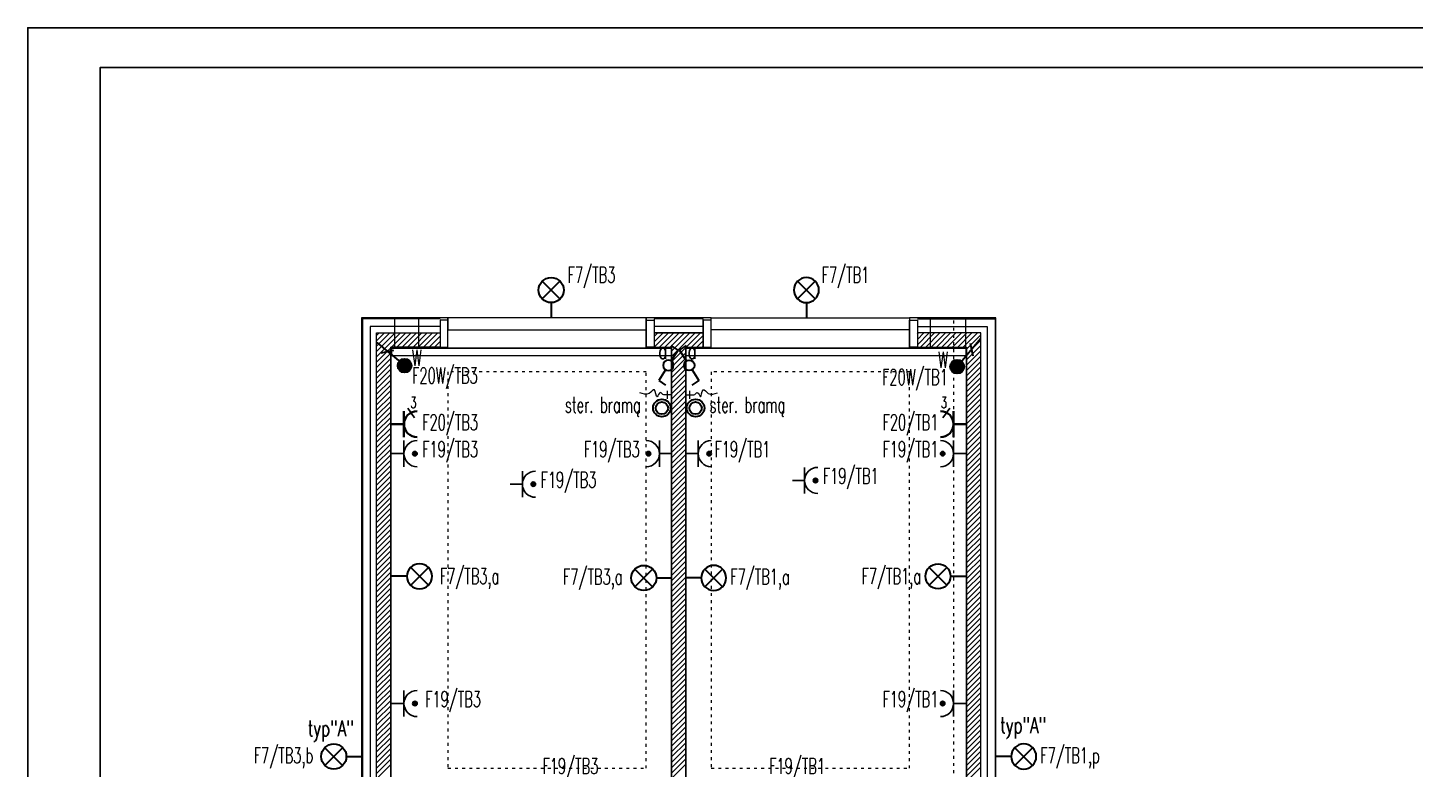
# Model space of a CAD drawing. Header units: millimetres. Extents: x 1780 to 154263, y -7240 to 17216.
# Drawn here: x 65081 to 66830, y 4348 to 5283 of the extents above; entities that cross this region are included whole.
import ezdxf

# ---------------------------------------------------------------- set-up
doc = ezdxf.new("R2010")
doc.units = ezdxf.units.MM
doc.linetypes.add('ACAD_ISO03W100', pattern=[30, 12, -18])
for name, color, linetype, lineweight in [('2d_SX_aranżacja niedrukowana', 191, 'Continuous', 5), ('2d_SX_gruba przekroje', 90, 'Continuous', 20), ('2d_SX_instalacje - kanalizacja opadowa', 130, 'Continuous', 5), ('2d_SX_instalacje szkic - wentylacja wywiew', 14, 'Continuous', 5), ('2d_SX_instalacje szkic - woda', 140, 'Continuous', 5), ('2d_SX_przebicia', 96, 'Continuous', 13), ('2d_SX_stolarka drzwiowa', 211, 'Continuous', 5), ('2d_SX_szraf', 251, 'Continuous', 0), ('2d_SX_warstwy', 181, 'Continuous', 9)]:
    doc.layers.add(name, color=color, linetype=linetype, lineweight=lineweight)
doc.layers.add('2d_SX_powierzchnia', color=251, linetype='Continuous', plot=False)
doc.layers.add('2d_SX_rewizja 18 września', color=210, linetype='Continuous')
doc.layers.add('60 instalacje elektryka', color=10, linetype='Continuous')
doc.styles.add('OPIS', font='simplex.shx', dxfattribs={"width": 0.7, "height": 4})
doc.linetypes.add('ZIGZAG', pattern='A,0.00254,-5.08,[131,ltypeshp.shx,S=5.08,R=0,X=-5.08,Y=0],-10.16,[131,ltypeshp.shx,S=5.08,R=180,X=5.08,Y=0],-5.08', length=20.32254)

# ---------------------------------------------------------------- blocks, each defined once
blk = doc.blocks.new('PDKLD A0')
at = {"layer": '2d_SX_aranżacja niedrukowana', "color": 8, "linetype": 'ACAD_ISO03W100', "ltscale": 0.3}
for p, q in [((71667.9, -14302.1), (71417.9, -14302.1)), ((71417.9, -14302.1), (71417.9, -14802.1)), ((71667.9, -14802.1), (71667.9, -14302.1)), ((71999.9, -14302.1), (71749.9, -14302.1)), ((71749.9, -14302.1), (71749.9, -14802.1)), ((71999.9, -14802.1), (71999.9, -14302.1)), ((71417.9, -14802.1), (71667.9, -14802.1)), ((71749.9, -14802.1), (71999.9, -14802.1))]:
    blk.add_line(p, q, dxfattribs=at)
at = {"layer": '2d_SX_gruba przekroje', "color": 8}
for p, q in [((71417.9, -14234.1), (71308.9, -14234.1)), ((71308.9, -14234.1), (71308.9, -14885.1)), ((71417.9, -14271.1), (71417.9, -14234.1)), ((71749.9, -14234.1), (71667.9, -14234.1)), ((71667.9, -14234.1), (71667.9, -14271.1)), ((71749.9, -14271.1), (71749.9, -14234.1)), ((72108.9, -14234.1), (71999.9, -14234.1)), ((71999.9, -14234.1), (71999.9, -14271.1)), ((72108.9, -14885.1), (72108.9, -14234.1)), ((71345.9, -14852.1), (71345.9, -14271.1)), ((71345.9, -14271.1), (71417.9, -14271.1)), ((71667.9, -14271.1), (71699.9, -14271.1)), ((71699.9, -14271.1), (71699.9, -14852.1)), ((71717.9, -14852.1), (71717.9, -14271.1)), ((71717.9, -14271.1), (71749.9, -14271.1)), ((71999.9, -14271.1), (72071.9, -14271.1)), ((72071.9, -14271.1), (72071.9, -14852.1))]:
    blk.add_line(p, q, dxfattribs=at)
at = {"layer": '2d_SX_instalacje - kanalizacja opadowa', "color": 8, "ltscale": 8}
for p, q in [((71346.9, -14282.1), (71346.9, -14272.1)), ((71346.9, -14272.1), (71699.9, -14272.1)), ((71699.9, -14272.1), (71699.9, -14282.1)), ((71717.9, -14282.1), (71717.9, -14272.1)), ((71717.9, -14272.1), (72070.9, -14272.1)), ((72070.9, -14272.1), (72070.9, -14282.1)), ((71699.9, -14282.1), (71346.9, -14282.1)), ((72070.9, -14282.1), (71717.9, -14282.1))]:
    blk.add_line(p, q, dxfattribs=at)
at = {"layer": '2d_SX_instalacje szkic - wentylacja wywiew', "color": 8, "linetype": 'ACAD_ISO03W100', "ltscale": 0.3}
blk.add_line((72055.9, -14817.1), (72055.9, -14234.1), dxfattribs=at)
at = {"layer": '2d_SX_instalacje szkic - woda', "color": 8}
for p, q in [((71694.9, -14336.1), (71694.9, -14326.1)), ((71722.9, -14336.1), (71722.9, -14326.1)), ((71699.9, -14331.1), (71689.9, -14331.1)), ((71717.9, -14331.1), (71727.9, -14331.1))]:
    blk.add_line(p, q, dxfattribs=at)
for points, start_tangent, end_tangent in [([(71689.9, -14331.1), (71685.6, -14328), (71681.6, -14333.5), (71678.3, -14324.8), (71671.7, -14329.4), (71660, -14328.4)], (-0.999797, -0.020138), (-0.973228, 0.22984)), ([(71727.9, -14331.1), (71732.3, -14328), (71736.3, -14333.5), (71739.6, -14324.8), (71746.2, -14329.4), (71757.9, -14328.4)], (0.999797, -0.020138), (0.973228, 0.22984))]:
    blk.add_spline(points, degree=3, dxfattribs=dict(at, start_tangent=start_tangent, end_tangent=end_tangent))
at = {"layer": '2d_SX_powierzchnia', "color": 8}
for p, q in [((71345.9, -14272.1), (71699.9, -14272.1)), ((71345.9, -14852.1), (71345.9, -14272.1)), ((71699.9, -14272.1), (71699.9, -14852.1)), ((72071.9, -14272.1), (71717.9, -14272.1)), ((71717.9, -14272.1), (71717.9, -14852.1)), ((72071.9, -14852.1), (72071.9, -14272.1))]:
    blk.add_line(p, q, dxfattribs=at)
at = {"layer": '2d_SX_przebicia', "color": 8}
for p, q in [((71350.9, -14272.1), (71350.9, -14234.1)), ((71350.9, -14234.1), (71380.9, -14234.1)), ((71380.9, -14234.1), (71380.9, -14272.1)), ((72070.9, -14234.1), (72025.9, -14234.1)), ((72025.9, -14234.1), (72025.9, -14272.1)), ((72070.9, -14272.1), (72070.9, -14234.1)), ((71380.9, -14272.1), (71350.9, -14272.1)), ((72025.9, -14272.1), (72070.9, -14272.1))]:
    blk.add_line(p, q, dxfattribs=at)
at = {"layer": '2d_SX_stolarka drzwiowa', "color": 8}
for p, q in [((71417.9, -14237.1), (71407.9, -14237.1)), ((71407.9, -14237.1), (71407.9, -14271.1)), ((71417.9, -14234.1), (71417.9, -14249.1)), ((71667.9, -14234.1), (71417.9, -14234.1)), ((71417.9, -14271.1), (71417.9, -14237.1)), ((71667.9, -14249.1), (71667.9, -14234.1)), ((71667.9, -14271.1), (71667.9, -14237.1)), ((71667.9, -14237.1), (71677.9, -14237.1)), ((71677.9, -14237.1), (71677.9, -14271.1)), ((71749.9, -14237.1), (71739.9, -14237.1)), ((71739.9, -14237.1), (71739.9, -14271.1)), ((71749.9, -14249.1), (71749.9, -14234.1)), ((71749.9, -14234.1), (71999.9, -14234.1)), ((71749.9, -14271.1), (71749.9, -14237.1)), ((71999.9, -14234.1), (71999.9, -14249.1)), ((71999.9, -14271.1), (71999.9, -14237.1)), ((71999.9, -14237.1), (72009.9, -14237.1)), ((72009.9, -14237.1), (72009.9, -14271.1)), ((71417.9, -14249.1), (71667.9, -14249.1)), ((71999.9, -14249.1), (71749.9, -14249.1)), ((71407.9, -14271.1), (71417.9, -14271.1)), ((71677.9, -14271.1), (71667.9, -14271.1)), ((71739.9, -14271.1), (71749.9, -14271.1)), ((72009.9, -14271.1), (71999.9, -14271.1))]:
    blk.add_line(p, q, dxfattribs=at)
at = {"layer": '2d_SX_szraf', "color": 8, "linetype": 'ZIGZAG'}
for p, q in [((71407.9, -14245.1), (71319.9, -14245.1)), ((71319.9, -14245.1), (71319.9, -14245.1)), ((71319.9, -14245.1), (71319.9, -14828.1)), ((71739.9, -14245.1), (71677.9, -14245.1)), ((72009.9, -14245.1), (72097.9, -14245.1)), ((72097.9, -14245.1), (72097.9, -14245.1)), ((72097.9, -14245.1), (72097.9, -14884.1))]:
    blk.add_line(p, q, dxfattribs=at)
at = {"layer": '2d_SX_szraf', "color": 8, "linetype": 'Continuous'}
for p, q in [((71327.9, -14256.3), (71331.1, -14253.1)), ((71327.9, -14263), (71337.9, -14253.1)), ((71327.9, -14269.7), (71344.6, -14253.1)), ((71327.9, -14276.5), (71351.3, -14253.1)), ((71327.9, -14283.2), (71358.1, -14253.1)), ((71346.8, -14271.1), (71364.8, -14253.1)), ((71353.5, -14271.1), (71371.5, -14253.1)), ((71360.3, -14271.1), (71378.3, -14253.1)), ((71367, -14271.1), (71385, -14253.1)), ((71373.8, -14271.1), (71391.8, -14253.1)), ((71380.5, -14271.1), (71398.5, -14253.1)), ((71387.2, -14271.1), (71405.2, -14253.1)), ((71394, -14271.1), (71407.9, -14257.1)), ((71677.9, -14257.6), (71682.5, -14253.1)), ((71677.9, -14264.4), (71689.2, -14253.1)), ((71678, -14271.1), (71696, -14253.1)), ((71684.7, -14271.1), (71702.7, -14253.1)), ((71691.4, -14271.1), (71709.4, -14253.1)), ((71698.2, -14271.1), (71716.2, -14253.1)), ((71699.9, -14276), (71722.9, -14253.1)), ((71699.9, -14282.8), (71729.6, -14253.1)), ((71718.4, -14271.1), (71736.4, -14253.1)), ((71725.1, -14271.1), (71739.9, -14256.2)), ((72009.9, -14254.5), (72011.4, -14253.1)), ((72009.9, -14261.3), (72018.1, -14253.1)), ((72009.9, -14268), (72024.9, -14253.1)), ((72013.6, -14271.1), (72031.6, -14253.1)), ((72020.3, -14271.1), (72038.3, -14253.1)), ((72027.1, -14271.1), (72045.1, -14253.1)), ((72033.8, -14271.1), (72051.8, -14253.1)), ((72040.5, -14271.1), (72058.5, -14253.1)), ((72047.3, -14271.1), (72065.3, -14253.1)), ((72054, -14271.1), (72072, -14253.1)), ((72060.7, -14271.1), (72078.7, -14253.1)), ((72067.5, -14271.1), (72085.5, -14253.1)), ((72071.9, -14273.4), (72089.9, -14255.4)), ((71327.9, -14290), (71345.9, -14272)), ((71400.7, -14271.1), (71407.9, -14263.8)), ((71407.4, -14271.1), (71407.9, -14270.6)), ((71699.9, -14289.5), (71717.9, -14271.5)), ((71731.8, -14271.1), (71739.9, -14263)), ((71738.6, -14271.1), (71739.9, -14269.7)), ((72071.9, -14280.1), (72089.9, -14262.1)), ((72071.9, -14286.8), (72089.9, -14268.8)), ((72071.9, -14293.6), (72089.9, -14275.6)), ((71327.9, -14296.7), (71345.9, -14278.7)), ((71327.9, -14303.4), (71345.9, -14285.4)), ((71327.9, -14310.2), (71345.9, -14292.2)), ((71699.9, -14296.2), (71717.9, -14278.2)), ((71699.9, -14303), (71717.9, -14285)), ((71699.9, -14309.7), (71717.9, -14291.7)), ((72071.9, -14300.3), (72089.9, -14282.3)), ((72071.9, -14307), (72089.9, -14289)), ((71327.9, -14316.9), (71345.9, -14298.9)), ((71327.9, -14323.6), (71345.9, -14305.6)), ((71327.9, -14330.4), (71345.9, -14312.4)), ((71699.9, -14316.5), (71717.9, -14298.5)), ((71699.9, -14323.2), (71717.9, -14305.2)), ((71699.9, -14329.9), (71717.9, -14311.9)), ((72071.9, -14313.8), (72089.9, -14295.8)), ((72071.9, -14320.5), (72089.9, -14302.5)), ((72071.9, -14327.2), (72089.9, -14309.2)), ((71327.9, -14337.1), (71345.9, -14319.1)), ((71327.9, -14343.8), (71345.9, -14325.8)), ((71699.9, -14336.7), (71717.9, -14318.7)), ((71699.9, -14343.4), (71717.9, -14325.4)), ((72071.9, -14334), (72089.9, -14316)), ((72071.9, -14340.7), (72089.9, -14322.7)), ((72071.9, -14347.4), (72089.9, -14329.4)), ((71327.9, -14350.6), (71345.9, -14332.6)), ((71327.9, -14357.3), (71345.9, -14339.3)), ((71327.9, -14364), (71345.9, -14346)), ((71699.9, -14350.1), (71717.9, -14332.1)), ((71699.9, -14356.9), (71717.9, -14338.9)), ((71699.9, -14363.6), (71717.9, -14345.6)), ((72071.9, -14354.2), (72089.9, -14336.2)), ((72071.9, -14360.9), (72089.9, -14342.9)), ((71327.9, -14370.8), (71345.9, -14352.8)), ((71327.9, -14377.5), (71345.9, -14359.5)), ((71699.9, -14370.3), (71717.9, -14352.3)), ((71699.9, -14377.1), (71717.9, -14359.1)), ((72071.9, -14367.6), (72089.9, -14349.6)), ((72071.9, -14374.4), (72089.9, -14356.4)), ((72071.9, -14381.1), (72089.9, -14363.1)), ((71327.9, -14384.2), (71345.9, -14366.2)), ((71327.9, -14391), (71345.9, -14373)), ((71327.9, -14397.7), (71345.9, -14379.7)), ((71699.9, -14383.8), (71717.9, -14365.8)), ((71699.9, -14390.5), (71717.9, -14372.5)), ((71699.9, -14397.3), (71717.9, -14379.3)), ((72071.9, -14387.9), (72089.9, -14369.9)), ((72071.9, -14394.6), (72089.9, -14376.6)), ((71327.9, -14404.4), (71345.9, -14386.4)), ((71327.9, -14411.2), (71345.9, -14393.2)), ((71327.9, -14417.9), (71345.9, -14399.9)), ((71699.9, -14404), (71717.9, -14386)), ((71699.9, -14410.7), (71717.9, -14392.7)), ((71699.9, -14417.5), (71717.9, -14399.5)), ((72071.9, -14401.3), (72089.9, -14383.3)), ((72071.9, -14408.1), (72089.9, -14390.1)), ((72071.9, -14414.8), (72089.9, -14396.8)), ((71327.9, -14424.7), (71345.9, -14406.7)), ((71327.9, -14431.4), (71345.9, -14413.4)), ((71699.9, -14424.2), (71717.9, -14406.2)), ((71699.9, -14431), (71717.9, -14413)), ((72071.9, -14421.5), (72089.9, -14403.5)), ((72071.9, -14428.3), (72089.9, -14410.3)), ((72071.9, -14435), (72089.9, -14417)), ((71327.9, -14438.1), (71345.9, -14420.1)), ((71327.9, -14444.9), (71345.9, -14426.9)), ((71327.9, -14451.6), (71345.9, -14433.6)), ((71699.9, -14437.7), (71717.9, -14419.7)), ((71699.9, -14444.4), (71717.9, -14426.4)), ((71699.9, -14451.2), (71717.9, -14433.2)), ((72071.9, -14441.7), (72089.9, -14423.7)), ((72071.9, -14448.5), (72089.9, -14430.5)), ((71327.9, -14458.3), (71345.9, -14440.3)), ((71327.9, -14465.1), (71345.9, -14447.1)), ((71699.9, -14457.9), (71717.9, -14439.9)), ((71699.9, -14464.6), (71717.9, -14446.6)), ((72071.9, -14455.2), (72089.9, -14437.2)), ((72071.9, -14461.9), (72089.9, -14443.9)), ((72071.9, -14468.7), (72089.9, -14450.7)), ((71327.9, -14471.8), (71345.9, -14453.8)), ((71327.9, -14478.5), (71345.9, -14460.5)), ((71327.9, -14485.3), (71345.9, -14467.3)), ((71699.9, -14471.4), (71717.9, -14453.4)), ((71699.9, -14478.1), (71717.9, -14460.1)), ((71699.9, -14484.8), (71717.9, -14466.8)), ((72071.9, -14475.4), (72089.9, -14457.4)), ((72071.9, -14482.1), (72089.9, -14464.1)), ((71327.9, -14492), (71345.9, -14474)), ((71327.9, -14498.7), (71345.9, -14480.7)), ((71327.9, -14505.5), (71345.9, -14487.5)), ((71699.9, -14491.6), (71717.9, -14473.6)), ((71699.9, -14498.3), (71717.9, -14480.3)), ((71699.9, -14505), (71717.9, -14487)), ((72071.9, -14488.9), (72089.9, -14470.9)), ((72071.9, -14495.6), (72089.9, -14477.6)), ((72071.9, -14502.3), (72089.9, -14484.3)), ((71327.9, -14512.2), (71345.9, -14494.2)), ((71327.9, -14518.9), (71345.9, -14500.9)), ((71699.9, -14511.8), (71717.9, -14493.8)), ((71699.9, -14518.5), (71717.9, -14500.5)), ((72071.9, -14509.1), (72089.9, -14491.1)), ((72071.9, -14515.8), (72089.9, -14497.8)), ((72071.9, -14522.6), (72089.9, -14504.6)), ((71327.9, -14525.7), (71345.9, -14507.7)), ((71327.9, -14532.4), (71345.9, -14514.4)), ((71327.9, -14539.2), (71345.9, -14521.2)), ((71699.9, -14525.2), (71717.9, -14507.2)), ((71699.9, -14532), (71717.9, -14514)), ((71699.9, -14538.7), (71717.9, -14520.7)), ((72071.9, -14529.3), (72089.9, -14511.3)), ((72071.9, -14536), (72089.9, -14518)), ((71327.9, -14545.9), (71345.9, -14527.9)), ((71327.9, -14552.6), (71345.9, -14534.6)), ((71699.9, -14545.4), (71717.9, -14527.4)), ((71699.9, -14552.2), (71717.9, -14534.2)), ((72071.9, -14542.8), (72089.9, -14524.8)), ((72071.9, -14549.5), (72089.9, -14531.5)), ((72071.9, -14556.2), (72089.9, -14538.2)), ((71327.9, -14559.4), (71345.9, -14541.4)), ((71327.9, -14566.1), (71345.9, -14548.1)), ((71327.9, -14572.8), (71345.9, -14554.8)), ((71699.9, -14558.9), (71717.9, -14540.9)), ((71699.9, -14565.7), (71717.9, -14547.7)), ((71699.9, -14572.4), (71717.9, -14554.4)), ((72071.9, -14563), (72089.9, -14545)), ((72071.9, -14569.7), (72089.9, -14551.7)), ((71327.9, -14579.6), (71345.9, -14561.6)), ((71327.9, -14586.3), (71345.9, -14568.3)), ((71327.9, -14593), (71345.9, -14575)), ((71699.9, -14579.1), (71717.9, -14561.1)), ((71699.9, -14585.9), (71717.9, -14567.9)), ((71699.9, -14592.6), (71717.9, -14574.6)), ((72071.9, -14576.4), (72089.9, -14558.4)), ((72071.9, -14583.2), (72089.9, -14565.2)), ((72071.9, -14589.9), (72089.9, -14571.9)), ((71327.9, -14599.8), (71345.9, -14581.8)), ((71327.9, -14606.5), (71345.9, -14588.5)), ((71699.9, -14599.3), (71717.9, -14581.3)), ((71699.9, -14606.1), (71717.9, -14588.1)), ((72071.9, -14596.6), (72089.9, -14578.6)), ((72071.9, -14603.4), (72089.9, -14585.4)), ((72071.9, -14610.1), (72089.9, -14592.1)), ((71327.9, -14613.2), (71345.9, -14595.2)), ((71327.9, -14620), (71345.9, -14602)), ((71327.9, -14626.7), (71345.9, -14608.7)), ((71699.9, -14612.8), (71717.9, -14594.8)), ((71699.9, -14619.5), (71717.9, -14601.5)), ((71699.9, -14626.3), (71717.9, -14608.3)), ((72071.9, -14616.8), (72089.9, -14598.8)), ((72071.9, -14623.6), (72089.9, -14605.6)), ((71327.9, -14633.4), (71345.9, -14615.4)), ((71327.9, -14640.2), (71345.9, -14622.2)), ((71699.9, -14633), (71717.9, -14615)), ((71699.9, -14639.7), (71717.9, -14621.7)), ((72071.9, -14630.3), (72089.9, -14612.3)), ((72071.9, -14637.1), (72089.9, -14619.1)), ((72071.9, -14643.8), (72089.9, -14625.8)), ((71327.9, -14646.9), (71345.9, -14628.9)), ((71327.9, -14653.7), (71345.9, -14635.7)), ((71327.9, -14660.4), (71345.9, -14642.4)), ((71699.9, -14646.5), (71717.9, -14628.5)), ((71699.9, -14653.2), (71717.9, -14635.2)), ((71699.9, -14659.9), (71717.9, -14641.9)), ((72071.9, -14650.5), (72089.9, -14632.5)), ((72071.9, -14657.3), (72089.9, -14639.3)), ((71327.9, -14667.1), (71345.9, -14649.1)), ((71327.9, -14673.9), (71345.9, -14655.9)), ((71327.9, -14680.6), (71345.9, -14662.6)), ((71699.9, -14666.7), (71717.9, -14648.7)), ((71699.9, -14673.4), (71717.9, -14655.4)), ((71699.9, -14680.2), (71717.9, -14662.2)), ((72071.9, -14664), (72089.9, -14646)), ((72071.9, -14670.7), (72089.9, -14652.7)), ((72071.9, -14677.5), (72089.9, -14659.5)), ((71327.9, -14687.3), (71345.9, -14669.3)), ((71327.9, -14694.1), (71345.9, -14676.1)), ((71699.9, -14686.9), (71717.9, -14668.9)), ((71699.9, -14693.6), (71717.9, -14675.6)), ((72071.9, -14684.2), (72089.9, -14666.2)), ((72071.9, -14690.9), (72089.9, -14672.9)), ((72071.9, -14697.7), (72089.9, -14679.7)), ((71327.9, -14700.8), (71345.9, -14682.8)), ((71327.9, -14707.5), (71345.9, -14689.5)), ((71327.9, -14714.3), (71345.9, -14696.3)), ((71699.9, -14700.4), (71717.9, -14682.4)), ((71699.9, -14707.1), (71717.9, -14689.1)), ((71699.9, -14713.8), (71717.9, -14695.8)), ((72071.9, -14704.4), (72089.9, -14686.4)), ((72071.9, -14711.1), (72089.9, -14693.1)), ((71327.9, -14721), (71345.9, -14703)), ((71327.9, -14727.7), (71345.9, -14709.7)), ((71699.9, -14720.6), (71717.9, -14702.6)), ((71699.9, -14727.3), (71717.9, -14709.3)), ((72071.9, -14717.9), (72089.9, -14699.9)), ((72071.9, -14724.6), (72089.9, -14706.6)), ((72071.9, -14731.3), (72089.9, -14713.3)), ((71327.9, -14734.5), (71345.9, -14716.5)), ((71327.9, -14741.2), (71345.9, -14723.2)), ((71327.9, -14747.9), (71345.9, -14729.9)), ((71699.9, -14734), (71717.9, -14716)), ((71699.9, -14740.8), (71717.9, -14722.8)), ((71699.9, -14747.5), (71717.9, -14729.5)), ((72071.9, -14738.1), (72089.9, -14720.1)), ((72071.9, -14744.8), (72089.9, -14726.8)), ((71327.9, -14754.7), (71345.9, -14736.7)), ((71327.9, -14761.4), (71345.9, -14743.4)), ((71327.9, -14768.1), (71345.9, -14750.1)), ((71699.9, -14754.2), (71717.9, -14736.2)), ((71699.9, -14761), (71717.9, -14743)), ((71699.9, -14767.7), (71717.9, -14749.7)), ((72071.9, -14751.6), (72089.9, -14733.6)), ((72071.9, -14758.3), (72089.9, -14740.3)), ((72071.9, -14765), (72089.9, -14747)), ((71327.9, -14774.9), (71345.9, -14756.9)), ((71327.9, -14781.6), (71345.9, -14763.6)), ((71699.9, -14774.4), (71717.9, -14756.4)), ((71699.9, -14781.2), (71717.9, -14763.2)), ((72071.9, -14771.8), (72089.9, -14753.8)), ((72071.9, -14778.5), (72089.9, -14760.5)), ((72071.9, -14785.2), (72089.9, -14767.2)), ((71327.9, -14788.4), (71345.9, -14770.4)), ((71327.9, -14795.1), (71345.9, -14777.1)), ((71327.9, -14801.8), (71345.9, -14783.8)), ((71699.9, -14787.9), (71717.9, -14769.9)), ((71699.9, -14794.7), (71717.9, -14776.7)), ((71699.9, -14801.4), (71717.9, -14783.4)), ((72071.9, -14792), (72089.9, -14774)), ((72071.9, -14798.7), (72089.9, -14780.7)), ((71327.9, -14808.6), (71345.9, -14790.6)), ((71327.9, -14815.3), (71345.9, -14797.3)), ((71699.9, -14808.1), (71717.9, -14790.1)), ((71699.9, -14814.9), (71717.9, -14796.9)), ((72071.9, -14805.4), (72089.9, -14787.4)), ((72071.9, -14812.2), (72089.9, -14794.2)), ((72071.9, -14818.9), (72089.9, -14800.9))]:
    blk.add_line(p, q, dxfattribs=at)
at = {"layer": '2d_SX_warstwy', "color": 8}
for p, q in [((71327.9, -14235.1), (71309.9, -14235.1)), ((71309.9, -14235.1), (71309.9, -14828.1)), ((71407.9, -14235.1), (71327.9, -14235.1)), ((71739.9, -14235.1), (71677.9, -14235.1)), ((71677.9, -14235.1), (71677.9, -14253.1)), ((71739.9, -14253.1), (71739.9, -14235.1)), ((72009.9, -14235.1), (72089.9, -14235.1)), ((72089.9, -14235.1), (72107.9, -14235.1)), ((72107.9, -14235.1), (72107.9, -14884.1)), ((71327.9, -14884.1), (71327.9, -14253.1)), ((71327.9, -14253.1), (71407.9, -14253.1)), ((71407.9, -14253.1), (71407.9, -14271.1)), ((71677.9, -14253.1), (71739.9, -14253.1)), ((71739.9, -14253.1), (71677.9, -14253.1)), ((71677.9, -14253.1), (71677.9, -14271.1)), ((71739.9, -14271.1), (71739.9, -14253.1)), ((72089.9, -14253.1), (72009.9, -14253.1)), ((72009.9, -14253.1), (72009.9, -14271.1)), ((72089.9, -14884.1), (72089.9, -14253.1)), ((71407.9, -14271.1), (71345.9, -14271.1)), ((71345.9, -14271.1), (71345.9, -14859.1)), ((71677.9, -14271.1), (71699.9, -14271.1)), ((71699.9, -14271.1), (71699.9, -14859.1)), ((71717.9, -14271.1), (71739.9, -14271.1)), ((71717.9, -14859.1), (71717.9, -14271.1)), ((72009.9, -14271.1), (72070.9, -14271.1)), ((72070.9, -14271.1), (72071.9, -14271.1)), ((72071.9, -14271.1), (72071.9, -14859.1))]:
    blk.add_line(p, q, dxfattribs=at)
blk = doc.blocks.new('kinkiet')
at = {"layer": '60 instalacje elektryka', "lineweight": 30}
for p, q in [((-249830.1, -8956.2), (-249807.8, -8978.5)), ((-249830.1, -8978.5), (-249807.8, -8956.2)), ((-249834.8, -8967.4), (-249854, -8967.4))]:
    blk.add_line(p, q, dxfattribs=at)
blk.add_circle((-249819, -8967.4), 15.8, dxfattribs=at)
blk = doc.blocks.new('wyl jednbieg')
at = {"layer": '60 instalacje elektryka', "lineweight": 30}
for p, q in [((2059.8, 3882.8), (2066.3, 3897.4)), ((2066.3, 3897.4), (2075.7, 3893.3))]:
    blk.add_line(p, q, dxfattribs=at)
blk.add_circle((2057.2, 3876.9), 6.45, dxfattribs=at)
blk = doc.blocks.new('schodowy')
blk.add_blockref('wyl jednbieg', (82.3, 4.2))
at = {"rotation": 180}
blk.add_blockref('wyl jednbieg', (4196.7, 7758), dxfattribs=at)
blk = doc.blocks.new('gniazdo')
at = {"layer": '60 instalacje elektryka', "lineweight": 35}
for p, q in [((1911.13, 1039.39), (1911.13, 1043.76)), ((1911.13, 1041.58), (1909.09, 1041.58))]:
    blk.add_line(p, q, dxfattribs=at)
blk.add_arc((1913.32, 1041.58), 2.18, 90, 270, dxfattribs=at)
blk = doc.blocks.new('gniazdo IP44')
at = {"layer": '60 instalacje elektryka'}
h = blk.add_hatch(color=256, dxfattribs=at)
h.dxf.hatch_style = 1
edge = h.paths.add_edge_path()
edge.add_arc((1758.9, 20893.4), 2.87, 0, 360)
at = {"layer": '60 instalacje elektryka', "lineweight": 25}
for p, q in [((1775.4, 20879.6), (1742.4, 20879.6)), ((1758.9, 20879.6), (1758.9, 20864.2))]:
    blk.add_line(p, q, dxfattribs=at)
at = {"layer": '60 instalacje elektryka'}
blk.add_circle((1758.9, 20893.4), 2.87, dxfattribs=at)
at = {"layer": '60 instalacje elektryka', "lineweight": 25}
blk.add_arc((1758.9, 20896.1), 16.5, 180, 0, dxfattribs=at)
blk = doc.blocks.new('przyc dzwon')
at = {"layer": '60 instalacje elektryka', "lineweight": 30}
for radius in [12.3, 8.6]:
    blk.add_circle((1849.4, 2121.1), radius, dxfattribs=at)

msp = doc.modelspace()

# ---------------------------------------------------------------- hatches: boundary and pattern name
at = {"layer": '60 instalacje elektryka', "linetype": 'ByBlock'}
h = msp.add_hatch(color=256, dxfattribs=at)
h.dxf.hatch_style = 1
edge = h.paths.add_edge_path()
edge.add_arc((65555.9, 4856.7), 8.74, 0, 360)
h = msp.add_hatch(color=256, dxfattribs=at)
h.dxf.hatch_style = 1
edge = h.paths.add_edge_path()
edge.add_arc((66252.7, 4855.4), 8.74, 270, 630)

# ---------------------------------------------------------------- linework, layer by layer
at = {"layer": '60 instalacje elektryka', "linetype": 'ByBlock', "lineweight": 30}
for p, q in [((65520.8, 4885.9), (65555.9, 4856.7)), ((66282, 4890.5), (66252.7, 4855.4)), ((66269.1, 4884.9), (66272.4, 4869.1)), ((65526.4, 4873), (65542.2, 4876.3))]:
    msp.add_line(p, q, dxfattribs=at)
at = {"layer": '60 instalacje elektryka'}
for p, q in [((65559.8, 4802.9), (65568.5, 4790.9)), ((66243.5, 4802.9), (66234.8, 4790.9))]:
    msp.add_line(p, q, dxfattribs=at)
for points in [[(69285.3, 5282.9), (65080.6, 5282.9), (65080.6, 2309.7), (69285.3, 2309.7)], [(65172.1, 2359.7), (69234.1, 2359.7), (69234.1, 5232.9), (65172.1, 5232.9)]]:
    msp.add_lwpolyline(points, close=True, dxfattribs=at)
at = {"layer": '60 instalacje elektryka', "linetype": 'ByBlock', "lineweight": 30}
for centre in [(65555.9, 4856.7), (66252.7, 4855.4)]:
    msp.add_circle(centre, 8.74, dxfattribs=at)

# ---------------------------------------------------------------- block references
at = {"layer": '2d_SX_rewizja 18 września'}
msp.add_blockref('PDKLD A0', (-5807.3, 19151), dxfattribs=at)
at = {"layer": '60 instalacje elektryka'}
for name, p, rotation in [('kinkiet', (56773.3, 254771), 90.00000000000006), ('gniazdo IP44', (44675.5, 6504.6), 270.0000000000001), ('gniazdo IP44', (45046.5, 6504.6), 270.0000000000001), ('gniazdo IP44', (45180.7, 6470.8), 270.0000000000001), ('gniazdo IP44', (44824.8, 6466.1), 270.0000000000001), ('kinkiet', (-183961.4, -4378.4), 180), ('kinkiet', (-183590.4, -4376.4), 180), ('gniazdo IP44', (44675.5, 6189.4), 270.0000000000001), ('kinkiet', (-184352.4, -4603.7), 180)]:
    msp.add_blockref(name, p, dxfattribs=dict(at, rotation=rotation))
at = {"layer": '60 instalacje elektryka', "xscale": -1}
for name, p, rotation in [('kinkiet', (75030, 254771), 269.9999999999999), ('gniazdo IP44', (86756.8, 6504.6), 89.99999999999986), ('gniazdo IP44', (87127.8, 6504.6), 89.99999999999986), ('kinkiet', (315393.7, -4376.4), 180), ('kinkiet', (315764.7, -4378.4), 180), ('gniazdo IP44', (87127.8, 6189.4), 89.99999999999984), ('kinkiet', (316155.7, -4603.7), 180)]:
    msp.add_blockref(name, p, dxfattribs=dict(at, rotation=rotation))
at = {"layer": '60 instalacje elektryka'}
for name, p, xscale, yscale, zscale, rotation in [('schodowy', (67960.2, 8867.5), -1.01853555804, 1.01853555804, 1.01853555804, 123.8136520127741), ('schodowy', (63843.1, 8867.5), 1.01853555804, 1.01853555804, 1.01853555804, 236.1863479872259), ('przyc dzwon', (67544.8, 6712.2), 0.9, 0.9, 0.9, 180), ('przyc dzwon', (67587.3, 6712.2), 0.9, 0.9, 0.9, 180), ('gniazdo', (51114.2, 12653.3), -7.556206694400001, 7.556206694400001, 7.556206694400001, 180), ('gniazdo', (80689.1, 12653.3), 7.556206694400001, 7.556206694400001, 7.556206694400001, 180)]:
    msp.add_blockref(name, p, dxfattribs=dict(at, xscale=xscale, yscale=yscale, zscale=zscale, rotation=rotation))

# ---------------------------------------------------------------- texts
at = {"layer": '60 instalacje elektryka', "lineweight": 15, "style": 'OPIS'}
for s, insert, char_height, width, attachment_point in [('\\pxql;{\\W0.6;F7/TB3}', (65761.5, 4981.3), 20, 68, 1), ('\\pxql;{\\W0.6;F7/TB1}', (66103.9, 4981.3), 20, 22.183, 3), ('\\pxql;{\\W0.6;W}', (65565, 4876.5), 20, 93.143, 1), ('\\pxql;{\\W0.6;W}', (66228.7, 4874.1), 20, 93.143, 1), ('\\pxql;{\\W0.6;F20W/TB3}', (65565.3, 4854.2), 20, 93.143, 1), ('\\pxql;{\\W0.6;F20W/TB1}', (66158, 4852.2), 20, 93.143, 1), ('\\pxql;{\\W0.6;3}', (65563.4, 4817.2), 14, 79.429, 1), ('\\pxql;{\\W0.6;ster. bramą}', (65758, 4817.3), 20, 123.046, 1), ('\\pxql;{\\W0.6;ster. bramą}', (65940.3, 4817.3), 20, 123.046, 1), ('\\pxql;{\\W0.6;3}', (66232.5, 4817.2), 14, 79.429, 1), ('\\pxql;{\\W0.6;F20/TB3}', (65578, 4795.3), 20, 79.429, 1), ('\\pxql;{\\W0.6;F20/TB1}', (66180.7, 4795.3), 20, 22.183, 3), ('\\pxql;{\\W0.6;F19/TB3}', (65578, 4761.3), 20, 77.143, 1), ('\\pxql;{\\W0.6;F19/TB3}', (65856.7, 4761.3), 20, 74.857, 3), ('\\pxql;{\\W0.6;F19/TB1}', (65946.6, 4761.3), 20, 74.857, 1), ('\\pxql;{\\W0.6;F19/TB1}', (66180.7, 4761.3), 20, 22.183, 3), ('\\pxql;{\\W0.6;F19/TB3}', (65727.3, 4722.8), 20, 77.143, 1), ('\\pxql;{\\W0.6;F19/TB1}', (66083.2, 4727.6), 20, 77.143, 1), ('\\pxql;{\\W0.6;F7/TB3,a}', (65600.2, 4601.3), 20, 84.571, 1), ('\\pxql;{\\W0.6;F7/TB3,a}', (65755.6, 4600.5), 20, 84.571, 1), ('\\pxql;{\\W0.6;F7/TB1,a}', (65988.6, 4600.5), 20, 22.183, 3), ('\\pxql;{\\W0.6;F7/TB1,a}', (66154.2, 4601.3), 20, 22.183, 3), ('\\pxql;{\\W0.6;F19/TB3}', (65581.7, 4446.1), 20, 77.143, 1), ('\\pxql;{\\W0.6;F19/TB1}', (66180.7, 4446.1), 20, 22.183, 3), ('\\pxql;typ"A"', (66307, 4413.2), 20, 60, 1), ('\\pxql;typ"A"', (65433.8, 4409.3), 20, 60, 1), ('\\pxql;{\\W0.6;F7/TB3,b}', (65365.6, 4375.2), 20, 84.571, 1), ('\\pxql;{\\W0.6;F7/TB1,p}', (66379.6, 4375.2), 20, 22.183, 3), ('\\pxql;{\\W0.6;F19/TB3}', (65729.7, 4361.7), 20, 22.183, 1), ('\\pxql;{\\W0.6;F19/TB1}', (66037.8, 4361.7), 20, 22.183, 3)]:
    msp.add_mtext(s, dxfattribs=dict(at, insert=insert, char_height=char_height, width=width, attachment_point=attachment_point))
at = {"layer": '60 instalacje elektryka', "lineweight": 20, "char_height": 20, "width": 8.2, "style": 'OPIS'}
for insert, attachment_point, rotation in [((65887.2, 4865.4), 9, 0), ((65916.1, 4865.4), 7, 360)]:
    msp.add_mtext('\\pxqr;a', dxfattribs=dict(at, insert=insert, attachment_point=attachment_point, rotation=rotation))

doc.saveas('drawing.dxf')
